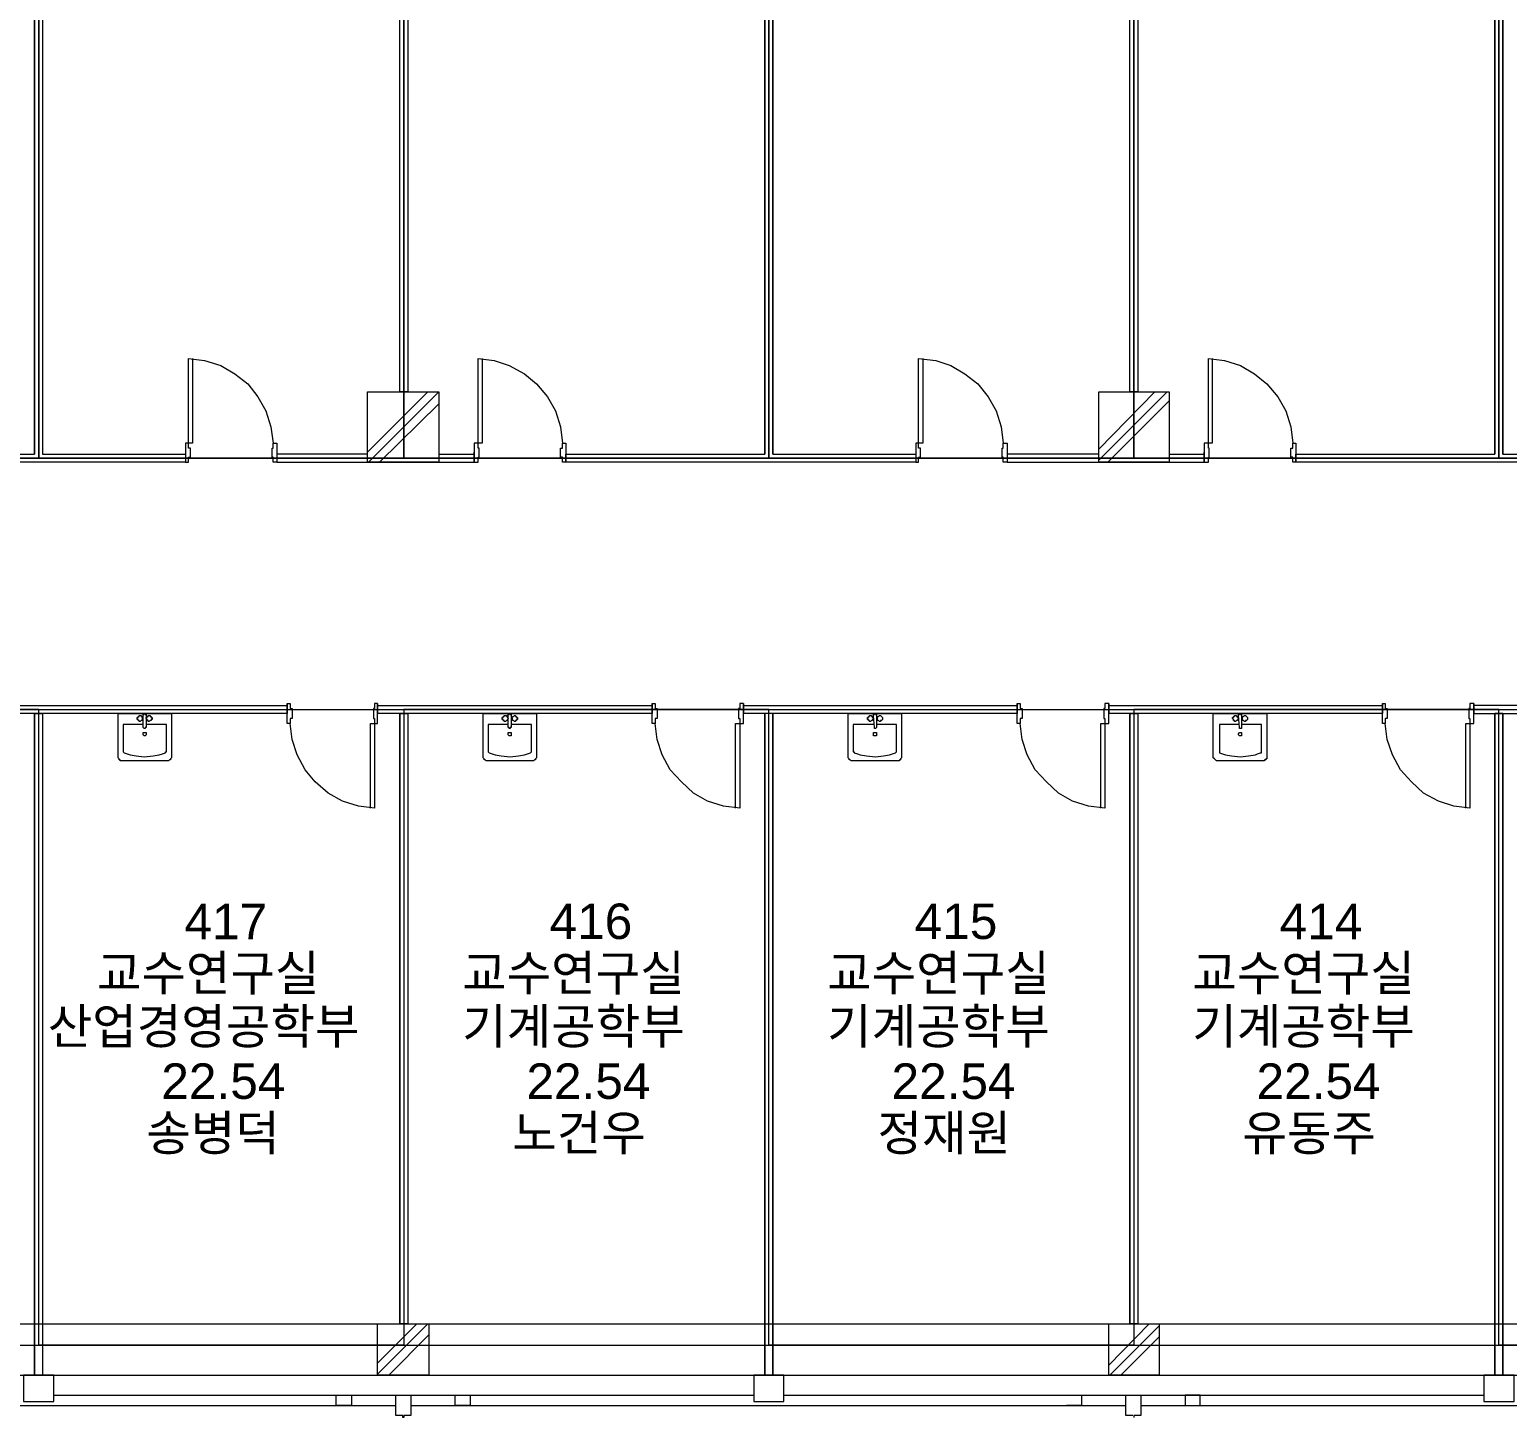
# Model space of a CAD drawing. Header units: millimetres. Extents: x -750 to 99069, y 12094 to 66109.
# Drawn here: x 21988 to 36556, y 16099 to 29782 of the extents above; entities that cross this region are included whole.
import ezdxf

# ---------------------------------------------------------------- set-up
doc = ezdxf.new("R2010")
doc.units = ezdxf.units.MM
doc.layers.add('PDF_문자', color=7, linetype='Continuous')
doc.layers.add('PDF_형상', color=7, linetype='Continuous')
doc.styles.add('PDF 맑은고딕Semilight', font='Arial.ttf')

msp = doc.modelspace()

# ---------------------------------------------------------------- linework, layer by layer
at = {"layer": 'PDF_형상', "lineweight": 5}
for points in [[(18271, 30514), (18429, 30514), (18429, 25557), (22078, 25557), (22078, 37463), (18271, 37463)], [(22078, 25557), (25676, 25557), (25676, 37463), (22078, 37463)], [(25676, 25557), (29275, 25557), (29275, 37463), (25676, 37463)], [(29275, 25557), (32874, 25557), (32874, 37463), (29275, 37463)], [(32874, 25557), (36473, 25557), (36473, 37463), (32874, 37463)], [(36473, 25557), (40071, 25557), (40071, 37463), (36473, 37463)], [(25320, 26211), (26023, 26211), (26023, 25517), (25320, 25517)], [(32527, 26211), (33221, 26211), (33221, 25517), (32527, 25517)], [(23525, 25705), (23525, 25517), (23555, 25517), (23555, 25567), (23575, 25567), (23575, 25656), (23555, 25656), (23555, 25705)], [(24427, 25705), (24427, 25517), (24388, 25517), (24388, 25567), (24378, 25567), (24378, 25656), (24388, 25656), (24388, 25705)], [(26370, 25705), (26370, 25517), (26410, 25517), (26410, 25567), (26420, 25567), (26420, 25656), (26410, 25656), (26410, 25705)], [(27273, 25705), (27273, 25517), (27243, 25517), (27243, 25567), (27223, 25567), (27223, 25656), (27243, 25656), (27243, 25705)], [(30723, 25705), (30723, 25517), (30752, 25517), (30752, 25567), (30772, 25567), (30772, 25656), (30752, 25656), (30752, 25705)], [(31625, 25705), (31625, 25517), (31585, 25517), (31585, 25567), (31575, 25567), (31575, 25656), (31585, 25656), (31585, 25705)], [(33568, 25705), (33568, 25517), (33608, 25517), (33608, 25567), (33617, 25567), (33617, 25656), (33608, 25656), (33608, 25705)], [(34470, 25705), (34470, 25517), (34440, 25517), (34440, 25567), (34420, 25567), (34420, 25656), (34440, 25656), (34440, 25705)], [(22038, 23039), (22117, 23039), (22117, 16515), (22038, 16515)], [(22861, 22612), (22861, 23039), (23386, 23039), (23386, 22612), (23386, 22602), (23376, 22592), (23376, 22583), (23366, 22583), (23357, 22573), (23347, 22573), (22900, 22573), (22891, 22573), (22881, 22573), (22881, 22583), (22871, 22583), (22871, 22592), (22861, 22602)], [(23049, 22989), (23049, 22999), (23059, 22999), (23059, 23009), (23069, 23009), (23069, 23019), (23079, 23019), (23089, 23019), (23089, 23009), (23099, 23009), (23099, 22999), (23099, 22989), (23099, 22979), (23099, 22969), (23089, 22969), (23079, 22959), (23069, 22959), (23069, 22969), (23059, 22969), (23059, 22979), (23049, 22979)], [(23138, 22900), (23129, 22900), (23129, 22890), (23119, 22890), (23109, 22900), (23109, 23019), (23109, 23029), (23119, 23029), (23119, 23039), (23129, 23039), (23129, 23029), (23138, 23029), (23138, 23019)], [(23138, 22989), (23138, 22999), (23148, 22999), (23148, 23009), (23158, 23009), (23158, 23019), (23168, 23019), (23178, 23019), (23178, 23009), (23188, 23009), (23188, 22999), (23198, 22999), (23198, 22989), (23198, 22979), (23188, 22979), (23188, 22969), (23178, 22969), (23168, 22959), (23158, 22959), (23158, 22969), (23148, 22969), (23148, 22979)], [(24526, 22939), (24526, 23138), (24556, 23138), (24556, 23088), (24576, 23088), (24576, 22989), (24556, 22989), (24556, 22939)], [(25419, 22939), (25419, 23138), (25389, 23138), (25389, 23088), (25379, 23088), (25379, 22989), (25389, 22989), (25389, 22939)], [(25637, 23039), (25716, 23039), (25716, 17021), (25637, 17021)], [(26460, 22612), (26460, 23039), (26985, 23039), (26985, 22612), (26985, 22602), (26975, 22592), (26975, 22583), (26965, 22583), (26955, 22573), (26945, 22573), (26499, 22573), (26489, 22573), (26479, 22583), (26470, 22583), (26470, 22592), (26460, 22602)], [(26648, 22989), (26648, 22999), (26658, 22999), (26658, 23009), (26668, 23009), (26668, 23019), (26678, 23019), (26688, 23019), (26688, 23009), (26698, 23009), (26698, 22999), (26707, 22989), (26698, 22979), (26698, 22969), (26688, 22969), (26678, 22959), (26668, 22959), (26668, 22969), (26658, 22969), (26658, 22979), (26648, 22979)], [(26737, 22989), (26747, 22999), (26747, 23009), (26757, 23009), (26767, 23019), (26777, 23019), (26777, 23009), (26787, 23009), (26787, 22999), (26797, 22999), (26797, 22989), (26797, 22979), (26787, 22979), (26787, 22969), (26777, 22969), (26777, 22959), (26767, 22959), (26757, 22969), (26747, 22969), (26747, 22979), (26747, 22989)], [(28125, 22939), (28125, 23138), (28155, 23138), (28155, 23088), (28175, 23088), (28175, 22989), (28155, 22989), (28155, 22939)], [(29027, 22939), (29027, 23138), (28988, 23138), (28988, 23088), (28978, 23088), (28978, 22989), (28988, 22989), (28988, 22939)], [(30058, 22612), (30058, 23039), (30584, 23039), (30584, 22612), (30584, 22602), (30574, 22592), (30574, 22583), (30564, 22583), (30564, 22573), (30554, 22573), (30544, 22573), (30098, 22573), (30088, 22573), (30078, 22583), (30068, 22583), (30068, 22592), (30058, 22602)], [(30247, 22989), (30247, 22999), (30257, 22999), (30257, 23009), (30267, 23009), (30267, 23019), (30276, 23019), (30286, 23019), (30286, 23009), (30296, 23009), (30296, 22999), (30306, 22989), (30296, 22979), (30296, 22969), (30286, 22969), (30276, 22959), (30267, 22959), (30267, 22969), (30257, 22969), (30257, 22979), (30247, 22979)], [(30336, 22900), (30326, 22890), (30316, 22890), (30316, 22900), (30306, 23019), (30306, 23029), (30316, 23029), (30316, 23039), (30326, 23039), (30326, 23029), (30336, 23029), (30336, 23019)], [(30346, 22989), (30346, 22999), (30346, 23009), (30356, 23009), (30366, 23019), (30376, 23019), (30386, 23009), (30395, 22999), (30395, 22989), (30395, 22979), (30386, 22969), (30376, 22969), (30376, 22959), (30366, 22959), (30356, 22969), (30346, 22969), (30346, 22979)], [(31724, 22939), (31724, 23138), (31754, 23138), (31754, 23088), (31773, 23088), (31773, 22989), (31754, 22989), (31754, 22939)], [(32626, 22939), (32626, 23138), (32586, 23138), (32586, 23088), (32577, 23088), (32577, 22989), (32586, 22989), (32586, 22939)], [(33657, 22612), (33657, 23039), (34183, 23039), (34183, 22612), (34183, 22602), (34183, 22592), (34173, 22592), (34173, 22583), (34163, 22583), (34163, 22573), (34153, 22573), (34143, 22573), (33697, 22573), (33687, 22573), (33677, 22583), (33667, 22592), (33657, 22602)], [(33845, 22989), (33845, 22999), (33855, 22999), (33855, 23009), (33865, 23009), (33865, 23019), (33875, 23019), (33885, 23019), (33885, 23009), (33895, 23009), (33895, 22999), (33905, 22999), (33905, 22989), (33905, 22979), (33895, 22979), (33895, 22969), (33885, 22969), (33875, 22959), (33865, 22959), (33865, 22969), (33855, 22969), (33855, 22979)], [(33935, 22900), (33935, 22890), (33925, 22890), (33915, 22890), (33915, 22900), (33905, 23019), (33905, 23029), (33915, 23029), (33915, 23039), (33925, 23039), (33925, 23029), (33935, 23029), (33935, 23019)], [(33945, 22989), (33945, 22999), (33945, 23009), (33955, 23009), (33964, 23019), (33974, 23019), (33984, 23009), (33994, 22999), (33994, 22989), (33994, 22979), (33984, 22969), (33974, 22969), (33974, 22959), (33964, 22959), (33955, 22969), (33945, 22969), (33945, 22979)], [(35323, 22939), (35323, 23138), (35352, 23138), (35352, 23088), (35372, 23088), (35372, 22989), (35352, 22989), (35352, 22939)], [(36225, 22939), (36225, 23138), (36185, 23138), (36185, 23088), (36175, 23088), (36175, 22989), (36185, 22989), (36185, 22939)], [(23109, 22840), (23109, 22850), (23119, 22850), (23129, 22850), (23138, 22850), (23138, 22840), (23138, 22830), (23129, 22820), (23119, 22820), (23109, 22830)], [(26707, 22840), (26707, 22850), (26717, 22850), (26727, 22850), (26737, 22850), (26737, 22840), (26737, 22830), (26737, 22820), (26727, 22820), (26717, 22820), (26707, 22830)], [(30306, 22840), (30306, 22850), (30316, 22850), (30326, 22850), (30336, 22850), (30336, 22840), (30336, 22830), (30336, 22820), (30326, 22820), (30316, 22820), (30306, 22820), (30306, 22830)], [(33905, 22840), (33915, 22850), (33925, 22850), (33935, 22850), (33935, 22840), (33935, 22830), (33935, 22820), (33925, 22820), (33915, 22820), (33905, 22830)], [(25419, 17021), (25924, 17021), (25924, 16515), (25419, 16515)], [(32626, 17021), (33122, 17021), (33122, 16515), (32626, 16515)], [(22226, 16515), (21929, 16515), (21929, 16257), (22226, 16257)], [(29424, 16515), (29126, 16515), (29126, 16257), (29424, 16257)], [(36621, 16515), (36324, 16515), (36324, 16257), (36621, 16257)], [(25012, 16317), (25161, 16317), (25161, 16218), (25012, 16218)], [(25676, 16099), (25666, 16099), (25666, 16119), (25597, 16119), (25597, 16317), (25746, 16317), (25746, 16119), (25676, 16119)], [(26331, 16317), (26331, 16218), (26182, 16218), (26182, 16317)], [(33528, 16317), (33380, 16317), (33380, 16218), (33528, 16218)]]:
    msp.add_lwpolyline(points, close=True, dxfattribs=at)
for points in [[(22117, 37414), (22117, 25596), (23525, 25596), (23525, 25517), (20075, 25517), (20075, 25596), (22038, 25596)], [(22038, 37414), (22038, 25596), (22038, 37414), (22117, 37414), (22117, 25596)], [(29236, 37414), (29236, 25596), (29236, 37414), (29315, 37414), (29315, 25596), (29315, 37414)], [(36433, 37414), (36433, 25596), (36433, 37414), (36512, 37414), (36512, 25596), (36512, 37414)], [(25637, 26211), (25637, 37106), (25716, 37106), (25716, 26211), (25637, 26211), (25637, 37106)], [(25716, 37106), (25716, 26211)], [(32834, 26211), (32834, 37106), (32914, 37106), (32914, 26211), (32834, 26211), (32834, 37106)], [(32914, 37106), (32914, 26211)], [(62864, 28561), (61416, 28561), (61416, 25557), (58065, 25557), (54466, 25557), (50868, 25557), (47269, 25557), (43670, 25557), (40071, 25557), (36473, 25557), (32874, 25557), (29275, 25557), (25676, 25557), (22078, 25557), (18429, 25557)], [(23594, 26538), (23594, 25705), (23555, 25705), (23555, 26538), (23713, 26518), (23872, 26469), (24011, 26389), (24140, 26290), (24239, 26161), (24318, 26023), (24368, 25864), (24388, 25705)], [(26450, 26538), (26450, 25705), (26410, 25705), (26410, 26538), (26569, 26518), (26717, 26469), (26866, 26389), (26985, 26290), (27094, 26161), (27173, 26023), (27223, 25864), (27243, 25705)], [(30792, 26538), (30792, 25705), (30752, 25705), (30752, 26538), (30921, 26518), (31070, 26469), (31208, 26389), (31337, 26290), (31436, 26161), (31516, 26023), (31565, 25864), (31585, 25705)], [(33647, 26538), (33647, 25705), (33608, 25705), (33608, 26538), (33766, 26518), (33925, 26469), (34064, 26389), (34183, 26290), (34292, 26161), (34371, 26023), (34420, 25864), (34440, 25705)], [(11480, 25715), (11480, 26211), (10974, 26211), (10974, 25715), (11480, 25715), (11480, 17021), (90266, 17021), (90266, 26112)], [(25914, 26211), (25320, 25616)], [(26023, 26211), (25329, 25517)], [(26023, 26092), (25438, 25517)], [(33082, 26211), (32527, 25646)], [(33201, 26211), (32527, 25537)], [(33221, 26122), (32616, 25517)], [(22117, 25517), (22038, 25517)], [(25320, 25596), (24427, 25596), (24427, 25517), (26370, 25517)], [(26023, 25596), (26370, 25596), (26370, 25517), (26370, 25616)], [(27273, 25616), (27273, 25517)], [(29315, 25596), (30723, 25596), (30723, 25517), (27273, 25517), (27273, 25596), (29236, 25596)], [(32527, 25596), (31625, 25596), (31625, 25517), (33568, 25517)], [(33221, 25596), (33568, 25596), (33568, 25517), (33568, 25616)], [(34470, 25616), (34470, 25517)], [(36512, 25596), (37920, 25596), (37920, 25517), (34470, 25517), (34470, 25596), (36433, 25596)], [(36512, 25517), (36433, 25517)], [(40071, 16813), (36473, 16813), (36473, 23078), (32874, 23078), (32874, 16813), (29275, 16813), (29275, 23078), (25676, 23078), (25676, 16813), (22078, 16813), (22078, 23078), (18479, 23078)], [(18479, 16813), (22078, 16813), (22078, 23078), (25676, 23078), (25676, 16813), (29275, 16813), (29275, 23078), (32874, 23078), (32874, 16813), (36473, 16813), (36473, 23078), (40071, 23078)], [(18479, 23078), (22078, 23078), (25676, 23078), (29275, 23078), (32874, 23078), (36473, 23078), (40071, 23078), (43670, 23078), (47269, 23078), (50868, 23078), (54466, 23078), (58065, 23078), (61664, 23078), (68862, 23078)], [(21820, 23138), (21820, 23039), (21820, 23118), (24526, 23118), (24526, 23039), (21820, 23039)], [(22038, 23039), (22038, 16515)], [(22117, 23039), (22117, 16515)], [(24526, 23138), (24526, 23039)], [(25419, 23138), (25419, 23039), (25419, 23118), (28125, 23118), (28125, 23039), (25419, 23039)], [(25637, 23039), (25637, 17021)], [(25716, 23039), (25716, 17021)], [(26717, 23039), (26727, 23039), (26727, 23029), (26737, 23029), (26737, 23019), (26737, 22900), (26727, 22900), (26727, 22890), (26717, 22890), (26717, 22900), (26707, 22900), (26707, 23019), (26707, 23029), (26717, 23029), (26717, 23039), (26727, 23039)], [(28125, 23138), (28125, 23039)], [(29027, 23138), (29027, 23039), (29027, 23118), (31724, 23118), (31724, 23039), (29027, 23039)], [(29315, 16515), (29315, 23039), (29236, 23039), (29236, 16515)], [(29315, 23039), (29315, 16515), (29236, 16515), (29236, 23039)], [(31724, 23138), (31724, 23039)], [(32626, 23138), (32626, 23039)], [(35323, 23138), (35323, 23039), (32626, 23039), (32626, 23118), (35323, 23118), (35323, 23039)], [(32834, 23039), (32914, 23039), (32914, 17021), (32834, 17021), (32834, 23039), (32834, 17021)], [(32914, 23039), (32914, 17021)], [(38921, 23039), (38921, 23118), (36225, 23118), (36225, 23039), (38921, 23039), (38921, 23138), (38921, 22939), (38951, 22939), (38951, 22989), (38971, 22989), (38971, 23088), (38951, 23088), (38951, 23138), (38921, 23138)], [(36225, 23138), (36225, 23039)], [(36512, 16515), (36512, 23039), (36433, 23039), (36433, 16515)], [(36512, 23039), (36512, 16515), (36433, 16515), (36433, 23039)], [(23109, 22930), (22910, 22930), (22910, 22662), (22920, 22652), (22950, 22642), (22980, 22632), (23039, 22622), (23119, 22612), (23208, 22622), (23267, 22632), (23297, 22642), (23327, 22652), (23327, 22662), (23337, 22662), (23337, 22930), (23138, 22930)], [(25349, 22107), (25349, 22939), (25389, 22939), (25389, 22107), (25230, 22126), (25072, 22176), (24933, 22255), (24804, 22364), (24705, 22483), (24626, 22632), (24576, 22781), (24556, 22939)], [(26707, 22930), (26509, 22930), (26509, 22662), (26519, 22652), (26549, 22642), (26579, 22632), (26638, 22622), (26727, 22612), (26807, 22622), (26866, 22632), (26896, 22642), (26926, 22652), (26935, 22662), (26935, 22930), (26737, 22930)], [(28948, 22107), (28948, 22939), (28988, 22939), (28988, 22107), (28829, 22126), (28670, 22176), (28532, 22255), (28413, 22364), (28304, 22483), (28224, 22632), (28175, 22781), (28155, 22939)], [(30306, 22930), (30108, 22930), (30108, 22662), (30118, 22662), (30118, 22652), (30148, 22642), (30177, 22632), (30237, 22622), (30326, 22612), (30405, 22622), (30465, 22632), (30495, 22642), (30524, 22652), (30534, 22662), (30534, 22930), (30336, 22930)], [(32547, 22107), (32547, 22939), (32586, 22939), (32586, 22107), (32428, 22126), (32269, 22176), (32130, 22255), (32011, 22364), (31902, 22483), (31823, 22632), (31773, 22781), (31754, 22939)], [(33905, 22930), (33717, 22930), (33717, 22662), (33717, 22652), (33746, 22642), (33776, 22632), (33836, 22622), (33925, 22612), (34004, 22622), (34074, 22632), (34093, 22642), (34123, 22652), (34133, 22652), (34133, 22662), (34133, 22930), (33935, 22930)], [(36146, 22107), (36146, 22939), (36185, 22939), (36185, 22107), (36027, 22126), (35878, 22176), (35729, 22255), (35610, 22364), (35501, 22483), (35422, 22632), (35372, 22781), (35352, 22939)], [(22117, 17021), (29236, 17021)], [(25914, 17021), (25419, 16525)], [(25805, 17021), (25419, 16634)], [(25924, 16912), (25528, 16515)], [(29315, 17021), (36433, 17021)], [(33023, 17021), (32626, 16614)], [(33122, 17001), (32636, 16515)], [(36512, 17021), (43631, 17021)], [(18479, 16813), (22078, 16813), (25676, 16813), (29275, 16813), (32874, 16813), (36473, 16813), (40071, 16813), (43670, 16813), (47269, 16813), (50868, 16813), (54466, 16813), (58065, 16813), (61664, 16813), (68862, 16813)], [(33122, 16892), (32745, 16515)], [(11876, 16515), (75464, 16515), (75811, 16515)], [(22226, 16317), (29126, 16317)], [(29424, 16317), (36324, 16317)], [(32210, 16317), (32358, 16317), (32358, 16218), (32210, 16218)], [(32864, 16119), (32795, 16119), (32795, 16317), (32943, 16317), (32943, 16119), (32874, 16119), (32874, 16099)], [(18548, 16218), (25597, 16218)], [(25746, 16218), (32795, 16218)], [(32943, 16218), (39992, 16218)]]:
    msp.add_lwpolyline(points, dxfattribs=at)

# ---------------------------------------------------------------- texts
at = {"layer": 'PDF_문자', "char_height": 349.8, "attachment_point": 4, "style": 'PDF 맑은고딕Semilight'}
for s, insert in [('417', (23515, 20988)), ('416', (27114, 20988)), ('415', (30713, 20988)), ('414', (34311, 20988)), ('교수연구실', (22652, 20462)), ('교수연구실', (26252, 20462)), ('교수연구실', (29850, 20462)), ('교수연구실', (33449, 20462)), ('산업경영공학부', (22167, 19937)), ('기계공학부', (26252, 19937)), ('기계공학부', (29850, 19937)), ('기계공학부', (33449, 19937)), ('22.54', (23287, 19412)), ('22.54', (26886, 19412)), ('22.54', (30485, 19412)), ('22.54', (34083, 19412)), ('송병덕', (23138, 18886)), ('노건우', (26747, 18886)), ('정재원', (30346, 18886)), ('유동주', (33944, 18886))]:
    msp.add_mtext(s, dxfattribs=dict(at, insert=insert))

doc.saveas('drawing.dxf')
